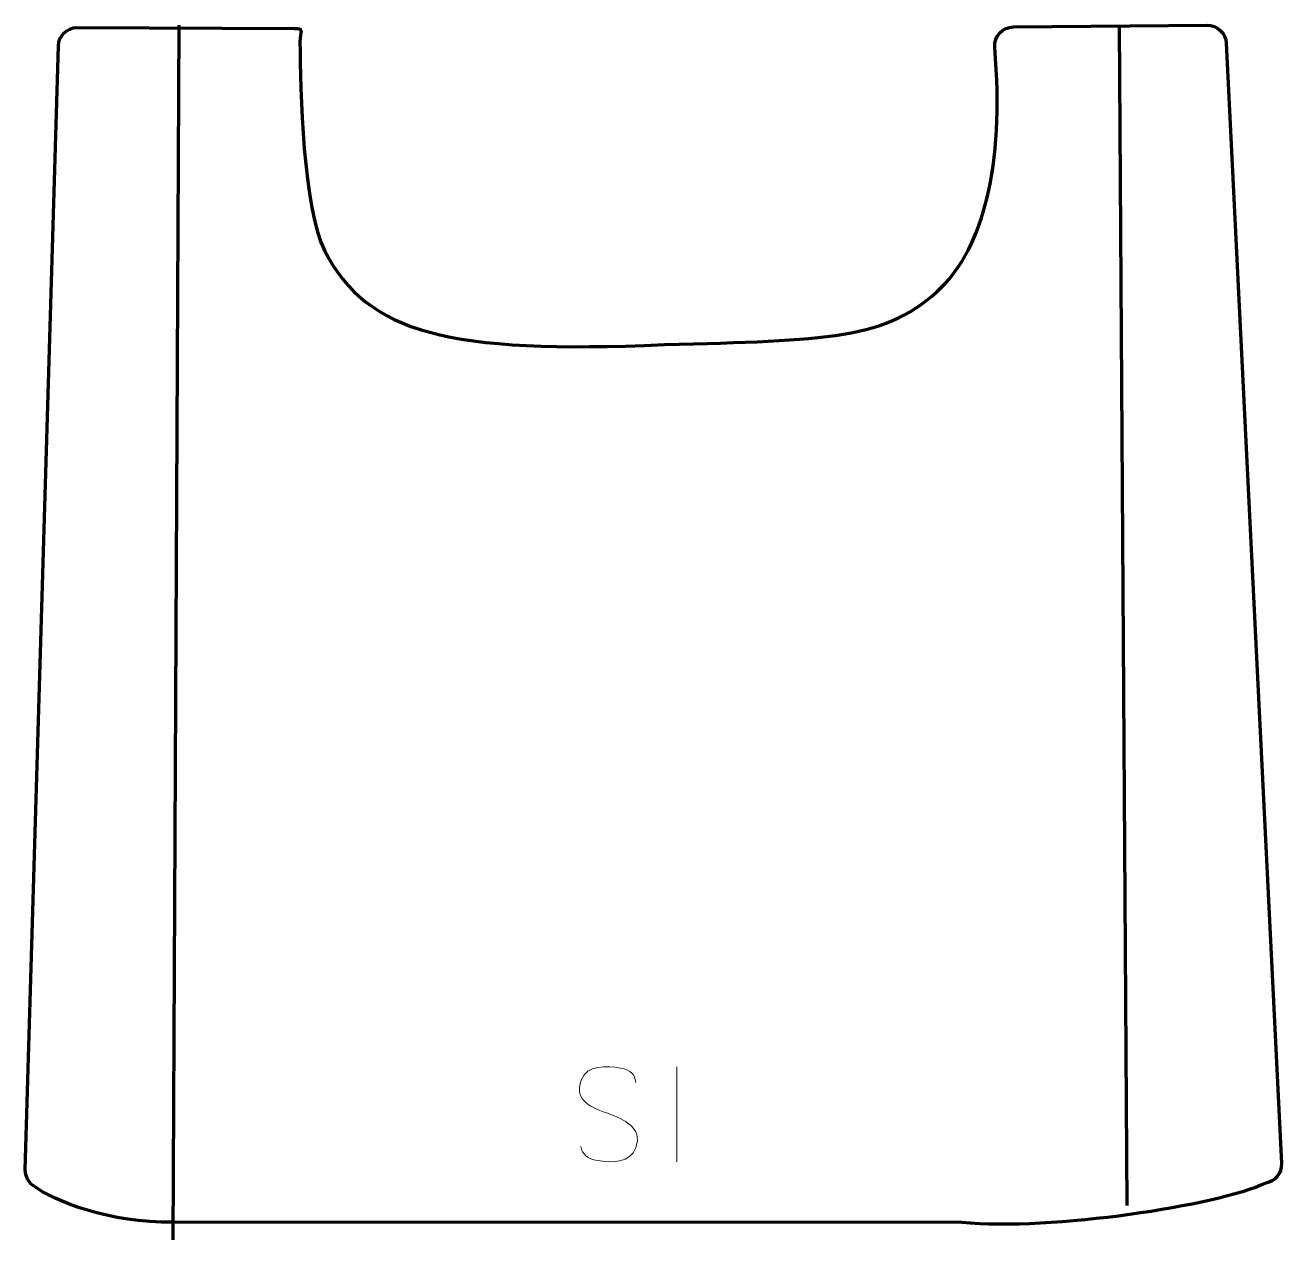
# Model space of a CAD drawing. Header units: millimetres. Extents: x -162 to 168, y -162 to 157.
import ezdxf

# ---------------------------------------------------------------- set-up
doc = ezdxf.new("R2010")
doc.units = ezdxf.units.MM
doc.header["$MEASUREMENT"] = 0
for name, color, linetype in [('layer 1', 7, 'Continuous'), ('layer 2', 7, 'Continuous'), ('layer 3', 7, 'Continuous')]:
    doc.layers.add(name, color=color, linetype=linetype)

msp = doc.modelspace()

# ---------------------------------------------------------------- linework, layer by layer
at = {"layer": 'layer 1', "color": 250, "lineweight": 9}
for points in [[(-8.6597, -128.6939), (-12.908, -127.2235), (-17.8161, -125.4277), (-15.811, -119.9074), (-15.811, -119.9074), (-14.3075, -115.7675), (-9.0939, -116.156), (-5.4903, -116.7571), (-5.4903, -116.7571), (-2.6297, -117.2343), (-1.765, -118.4475), (-1.4544, -120.5316)], [(-8.6597, -128.694), (-4.6411, -130.3407), (0.3884, -132.229), (-1.4456, -137.5893), (-1.4456, -137.5893), (-2.9054, -141.8557), (-7.8162, -141.599), (-11.5423, -141.0443), (-11.5423, -141.0443), (-14.2923, -140.6345), (-15.5132, -139.421), (-15.8912, -137.3088)]]:
    msp.add_open_spline(points, degree=3, knots=[0, 0, 0, 0, 0.25, 0.25, 0.25, 0.25, 0.5, 0.5, 0.5, 0.5, 1, 1, 1, 1], dxfattribs=at)
msp.add_open_spline([(9.3349, -116.3807), (9.3349, -116.3807), (9.3349, -141.3548), (9.3349, -141.3548)], degree=3, dxfattribs=at)
at = {"layer": 'layer 2', "color": 230, "lineweight": 200}
msp.add_open_spline([(-91.2258, 156.4041), (-91.2258, 156.4041), (-148.2894, 156.6425), (-148.2894, 156.6425), (-148.2894, 156.6425), (-150.9505, 156.5841), (-153.0992, 154.4522), (-153.1773, 151.7927), (-153.1773, 151.7927), (-153.1773, 151.7927), (-161.8608, -143.464), (-161.8608, -143.464), (-161.8608, -143.464), (-161.9088, -145.1027), (-161.1488, -146.6577), (-159.8306, -147.6334), (-159.8306, -147.6334), (-154.2655, -151.7503), (-139.4432, -157.5789), (-123.1097, -157.2201), (-123.1097, -157.2201), (-123.1097, -157.2201), (84.1612, -157.3289), (84.1612, -157.3289), (84.1612, -157.3289), (107.7294, -159.5868), (151.43, -152.9121), (164.0123, -146.9966), (164.0123, -146.9966), (166.492, -146.5582), (168.256, -144.3445), (168.1324, -141.8302), (168.1324, -141.8302), (168.1324, -141.8302), (153.6487, 152.4993), (153.6487, 152.4993), (153.6487, 152.4993), (153.5167, 155.1778), (151.2931, 157.2751), (148.6102, 157.2511), (148.6102, 157.2511), (148.6102, 157.2511), (97.7624, 156.7987), (97.7624, 156.7987), (97.7624, 156.7987), (94.9023, 156.7733), (92.6444, 154.3602), (92.8154, 151.5065), (92.8154, 151.5065), (95.5317, 119.5755), (89.4203, 98.9682), (78.915, 88.4849), (78.915, 88.4849), (64.8467, 74.4463), (48.4153, 74.5306), (6.0505, 73.3285), (6.0505, 73.3285), (-50.6362, 70.8887), (-71.9664, 76.2575), (-83.202, 97.92), (-83.202, 97.92), (-88.8988, 108.9027), (-89.6445, 140.4608), (-89.7123, 152.8497), (-89.7123, 152.8497), (-89.7274, 155.6426), (-88.4328, 156.4655), (-91.2258, 156.4041)], degree=3, knots=[0, 0, 0, 0, 0.05555556, 0.05555556, 0.05555556, 0.05555556, 0.11111111, 0.11111111, 0.11111111, 0.11111111, 0.16666667, 0.16666667, 0.16666667, 0.16666667, 0.22222222, 0.22222222, 0.22222222, 0.22222222, 0.27777778, 0.27777778, 0.27777778, 0.27777778, 0.33333333, 0.33333333, 0.33333333, 0.33333333, 0.38888889, 0.38888889, 0.38888889, 0.38888889, 0.44444444, 0.44444444, 0.44444444, 0.44444444, 0.5, 0.5, 0.5, 0.5, 0.55555556, 0.55555556, 0.55555556, 0.55555556, 0.61111111, 0.61111111, 0.61111111, 0.61111111, 0.66666667, 0.66666667, 0.66666667, 0.66666667, 0.72222222, 0.72222222, 0.72222222, 0.72222222, 0.77777778, 0.77777778, 0.77777778, 0.77777778, 0.83333333, 0.83333333, 0.83333333, 0.83333333, 0.88888889, 0.88888889, 0.88888889, 0.88888889, 1, 1, 1, 1], dxfattribs=at)
at = {"layer": 'layer 3', "color": 142, "lineweight": 200}
for points in [[(-121.5694, 157.2294), (-121.5694, 157.2294), (-123.1325, -161.8819), (-123.1325, -161.8819)], [(125.5418, 157.046), (125.5418, 157.046), (127.5381, -152.8691), (127.5381, -152.8691)]]:
    msp.add_open_spline(points, degree=3, dxfattribs=at)

doc.saveas('drawing.dxf')
